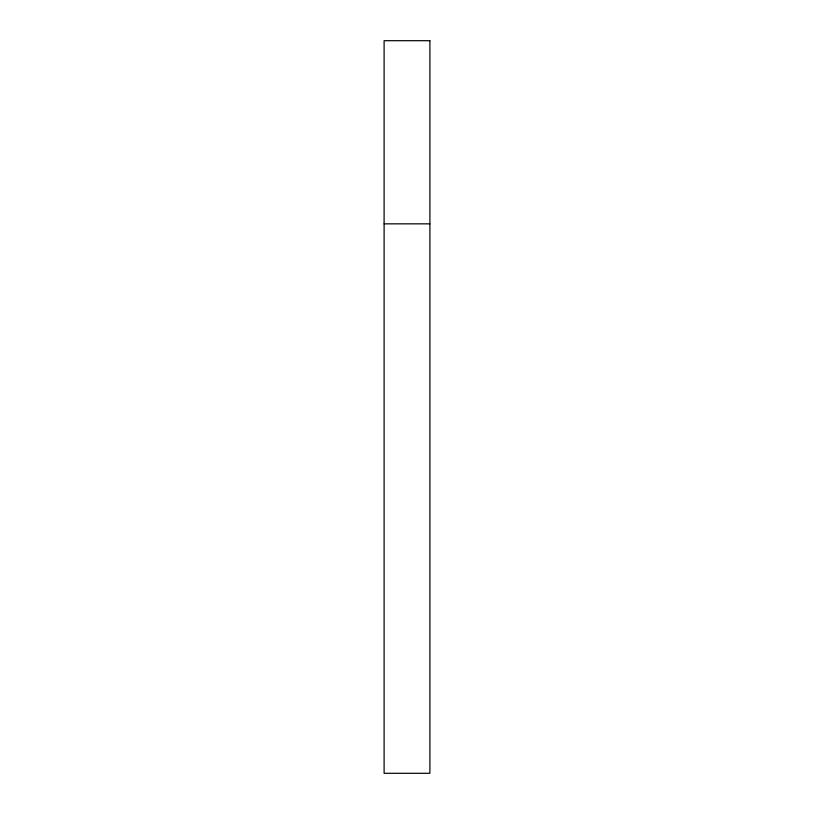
<?xml version="1.0" encoding="UTF-8"?>
<svg xmlns="http://www.w3.org/2000/svg" width="814" height="814" viewBox="0 0 814 814"><rect width="100%" height="100%" fill="white"/><g stroke="black" fill="none" stroke-linecap="round" stroke-linejoin="round"><path stroke-width="1.22" d="M384.106 223.85L429.894 223.85M429.894 40.7L384.106 40.7L384.106 773.3L429.894 773.3L429.894 40.7"/></g></svg>
